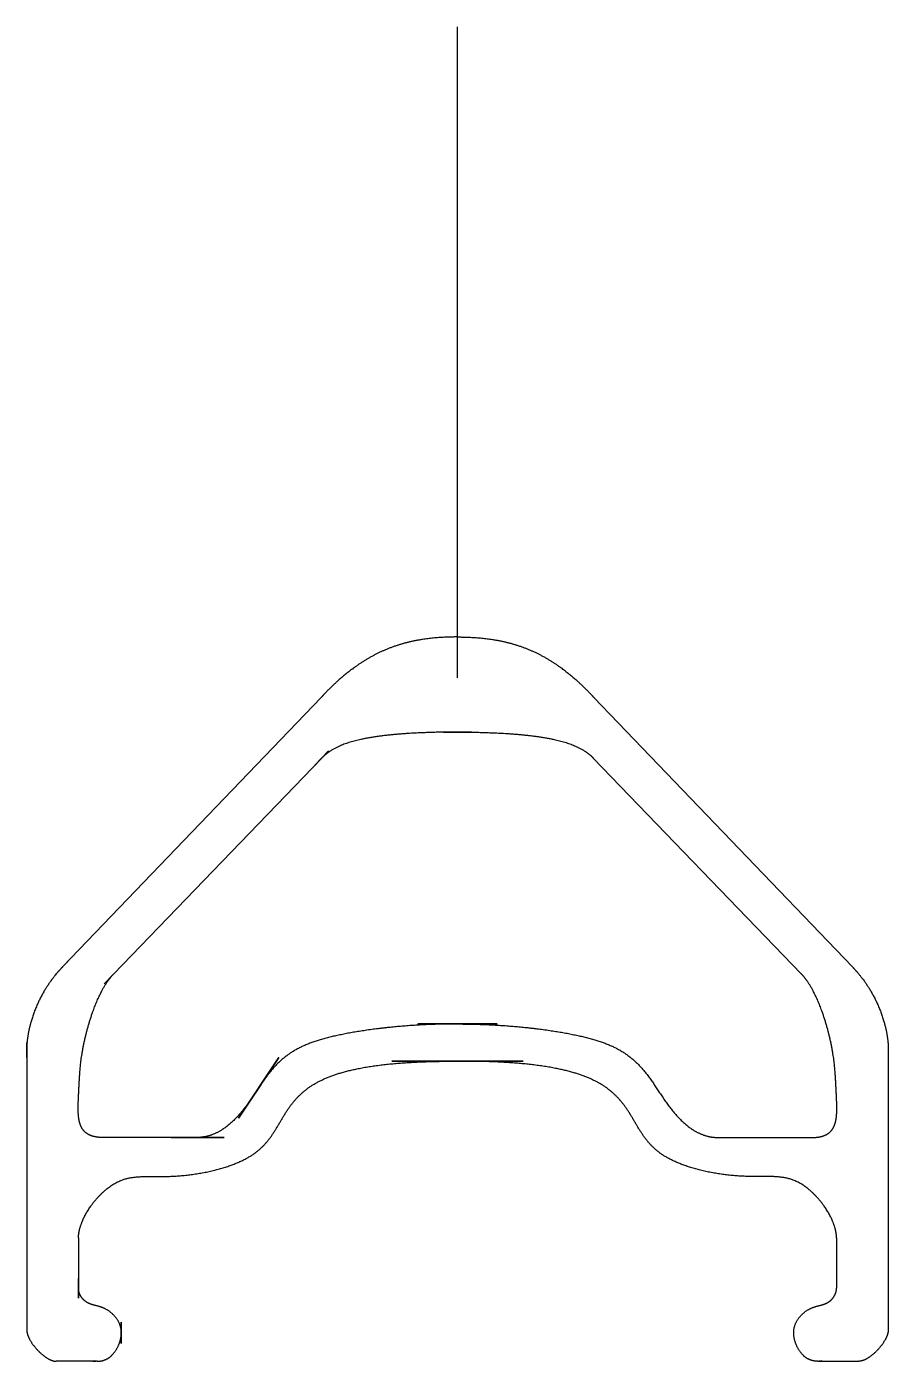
# Model space of a CAD drawing. Header units: millimetres. Extents: x -11.6 to 11.6, y -15.9 to 20.
import ezdxf

# ---------------------------------------------------------------- set-up
doc = ezdxf.new("R2010")
doc.units = ezdxf.units.MM
doc.layers.get('0').update_dxf_attribs({"linetype": 'CONTINUOUS'})

msp = doc.modelspace()

# ---------------------------------------------------------------- linework, layer by layer
for p, q in [((0, 2.5), (0, 20)), ((-3.666, 1.975), (-10.612, -5.259)), ((3.666, 1.975), (10.612, -5.259)), ((-3.652, 0.346), (-9.251, -5.461)), ((3.652, 0.346), (9.251, -5.461)), ((-11.583, -7.499), (-11.583, -15)), ((11.583, -7.499), (11.583, -15)), ((-6.987, -9.849), (-9.6, -9.849)), ((6.987, -9.849), (9.6, -9.849)), ((-10.19, -12.55), (-10.19, -13.9)), ((10.19, -12.55), (10.19, -13.9)), ((-9.688, -15.864), (-10.786, -15.864)), ((9.688, -15.864), (10.786, -15.864))]:
    msp.add_line(p, q)
for points in [[(0.373, 1.045), (-0.373, 1.045)], [(-3.465, 0.541), (-3.84, 0.151)], [(-10.402, -5.041), (-10.821, -5.477)], [(-9.5, -5.72), (-9.002, -5.203)], [(1.063, -6.8), (-1.063, -6.8)], [(-11.583, -7.298), (-11.583, -7.7)], [(-4.8, -7.7), (-5.89, -9.328)], [(-1.764, -7.8), (1.764, -7.8)], [(-6.275, -9.849), (-7.7, -9.849)], [(-10.19, -14.164), (-10.19, -13.636)], [(-9.039, -15.387), (-9.039, -14.812)]]:
    msp.add_lwpolyline(points, close=True)
for points in [[(0, 3.6), (-0.245, 3.6), (-0.707, 3.581), (-1.314, 3.496), (-1.974, 3.284), (-2.633, 2.91), (-3.08, 2.558), (-3.384, 2.274), (-3.574, 2.076), (-3.666, 1.975)], [(0, 3.6), (0.245, 3.6), (0.707, 3.581), (1.314, 3.496), (1.974, 3.284), (2.633, 2.91), (3.08, 2.558), (3.384, 2.274), (3.574, 2.076), (3.666, 1.975)], [(0, 1.045), (-0.147, 1.045), (-0.451, 1.042), (-0.933, 1.031), (-1.612, 0.998), (-2.451, 0.904), (-3.037, 0.755), (-3.387, 0.58), (-3.572, 0.429), (-3.652, 0.346)], [(0, 1.045), (0.147, 1.045), (0.451, 1.042), (0.933, 1.031), (1.612, 0.998), (2.451, 0.904), (3.037, 0.755), (3.387, 0.58), (3.572, 0.429), (3.652, 0.346)], [(-10.612, -5.259), (-10.696, -5.347), (-10.854, -5.525), (-11.057, -5.797), (-11.266, -6.166), (-11.448, -6.63), (-11.54, -6.991), (-11.575, -7.25), (-11.583, -7.417), (-11.583, -7.499)], [(10.612, -5.259), (10.696, -5.347), (10.854, -5.525), (11.057, -5.797), (11.266, -6.166), (11.448, -6.63), (11.54, -6.991), (11.575, -7.25), (11.583, -7.417), (11.583, -7.499)], [(-9.6, -9.849), (-9.649, -9.847), (-9.742, -9.837), (-9.866, -9.808), (-10, -9.739), (-10.115, -9.602), (-10.18, -9.416), (-10.203, -9.186), (-10.199, -8.924), (-10.184, -8.64), (-10.168, -8.336), (-10.151, -8.008), (-10.106, -7.617), (-10.016, -7.156), (-9.879, -6.657), (-9.7, -6.169), (-9.532, -5.831), (-9.395, -5.625), (-9.3, -5.512), (-9.251, -5.461)], [(9.6, -9.849), (9.649, -9.847), (9.742, -9.837), (9.866, -9.808), (10, -9.739), (10.115, -9.602), (10.18, -9.416), (10.203, -9.186), (10.199, -8.924), (10.184, -8.64), (10.168, -8.336), (10.151, -8.008), (10.106, -7.617), (10.016, -7.156), (9.879, -6.657), (9.7, -6.169), (9.532, -5.831), (9.395, -5.625), (9.3, -5.512), (9.251, -5.461)], [(0, -6.8), (-0.151, -6.8), (-0.448, -6.803), (-0.877, -6.816), (-1.421, -6.849), (-2.054, -6.912), (-2.644, -6.993), (-3.193, -7.092), (-3.701, -7.214), (-4.164, -7.377), (-4.574, -7.608), (-4.928, -7.926), (-5.236, -8.333), (-5.522, -8.794), (-5.837, -9.229), (-6.192, -9.581), (-6.502, -9.763), (-6.742, -9.833), (-6.905, -9.849), (-6.987, -9.849)], [(0, -6.8), (0.151, -6.8), (0.448, -6.803), (0.877, -6.816), (1.421, -6.849), (2.054, -6.912), (2.644, -6.993), (3.193, -7.092), (3.701, -7.214), (4.164, -7.377), (4.574, -7.608), (4.928, -7.926), (5.236, -8.333), (5.522, -8.794), (5.837, -9.229), (6.192, -9.581), (6.502, -9.763), (6.742, -9.833), (6.905, -9.849), (6.987, -9.849)], [(-10.19, -12.55), (-10.19, -12.472), (-10.171, -12.309), (-10.086, -12.043), (-9.872, -11.663), (-9.498, -11.246), (-9.08, -10.971), (-8.665, -10.889), (-8.22, -10.902), (-7.718, -10.903), (-7.181, -10.863), (-6.641, -10.768), (-6.139, -10.629), (-5.71, -10.453), (-5.363, -10.234), (-5.092, -9.959), (-4.872, -9.626), (-4.67, -9.252), (-4.439, -8.902), (-4.159, -8.61), (-3.828, -8.381), (-3.453, -8.207), (-3.037, -8.074), (-2.578, -7.972), (-2.062, -7.894), (-1.475, -7.839), (-0.935, -7.812), (-0.486, -7.802), (-0.165, -7.8), (0, -7.8)], [(10.19, -12.55), (10.19, -12.472), (10.171, -12.309), (10.086, -12.043), (9.872, -11.663), (9.498, -11.246), (9.08, -10.971), (8.665, -10.889), (8.22, -10.902), (7.718, -10.903), (7.181, -10.863), (6.641, -10.768), (6.139, -10.629), (5.71, -10.453), (5.363, -10.234), (5.092, -9.959), (4.872, -9.626), (4.67, -9.252), (4.439, -8.902), (4.159, -8.61), (3.828, -8.381), (3.453, -8.207), (3.037, -8.074), (2.578, -7.972), (2.062, -7.894), (1.475, -7.839), (0.935, -7.812), (0.486, -7.802), (0.165, -7.8), (0, -7.8)], [(-9.688, -15.864), (-9.641, -15.864), (-9.552, -15.856), (-9.431, -15.82), (-9.293, -15.726), (-9.161, -15.553), (-9.069, -15.349), (-9.024, -15.137), (-9.043, -14.926), (-9.142, -14.723), (-9.299, -14.552), (-9.487, -14.434), (-9.671, -14.375), (-9.834, -14.348), (-9.979, -14.286), (-10.097, -14.181), (-10.16, -14.072), (-10.184, -13.986), (-10.19, -13.929), (-10.19, -13.9)], [(9.688, -15.864), (9.641, -15.864), (9.552, -15.856), (9.431, -15.82), (9.293, -15.726), (9.161, -15.553), (9.069, -15.349), (9.024, -15.137), (9.043, -14.926), (9.142, -14.723), (9.299, -14.552), (9.487, -14.434), (9.671, -14.375), (9.834, -14.348), (9.979, -14.286), (10.097, -14.181), (10.16, -14.072), (10.184, -13.986), (10.19, -13.929), (10.19, -13.9)], [(-11.583, -15), (-11.583, -15.044), (-11.572, -15.133), (-11.522, -15.271), (-11.398, -15.459), (-11.193, -15.674), (-11.019, -15.801), (-10.898, -15.853), (-10.822, -15.864), (-10.786, -15.864)], [(11.583, -15), (11.583, -15.044), (11.572, -15.133), (11.522, -15.271), (11.398, -15.459), (11.193, -15.674), (11.019, -15.801), (10.898, -15.853), (10.822, -15.864), (10.786, -15.864)], [(-9.809, -15.864), (-9.806, -15.864), (-9.799, -15.865), (-9.788, -15.865), (-9.775, -15.865), (-9.758, -15.865), (-9.744, -15.864), (-9.734, -15.864), (-9.727, -15.864), (-9.724, -15.864)], [(9.809, -15.864), (9.806, -15.864), (9.799, -15.865), (9.788, -15.865), (9.775, -15.865), (9.758, -15.865), (9.744, -15.864), (9.734, -15.864), (9.727, -15.864), (9.724, -15.864)]]:
    msp.add_open_spline(points, degree=5)

doc.saveas('drawing.dxf')
